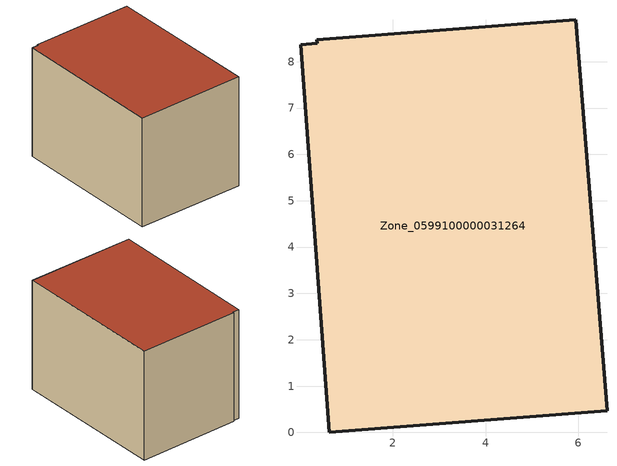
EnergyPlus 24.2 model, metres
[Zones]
Zone_0599100000031264
 floor ground (C_G): 0.36,8.4 0.36,8.48 5.94,8.91 6.62,0.47 0.63,0 0.01,8.37 z0
 wall outside (C_F): 0.63,0 6.62,0.47 5.94,8.91 0.36,8.48 0.36,8.4 0.01,8.37 0.63,0 z0:6.15
 roof outside (C_R): 0.36,8.4 0.01,8.37 0.63,0 6.62,0.47 5.94,8.91 0.36,8.48 z6.15
[BUILDING]
Pand.0599100000031264: North Axis=0; Terrain=City; Loads Convergence Tolerance Value=0.04; Temperature Convergence Tolerance Value=0.4; Solar Distribution=FullExterior; Maximum Number of Warmup Days=25; Minimum Number of Warmup Days=1
[Site:Location]
Rotterdam.The.Hague.AP_ZH_NLD Design_Conditions: Latitude=51.96; Longitude=4.45; Time Zone=1; Elevation=-4.5
[SITE:GROUNDTEMPERATURE:BUILDINGSURFACE]
18, 18, 18, 18, 18, 18, 18, 18, 18, 18, 18, 18
[MATERIAL] Thermal Absorptance=0.9; Solar Absorptance=0.7; Visible Absorptance=0.7
Name | Roughness | Thickness | Conductivity | Density | Specific Heat
G.TC.1946-1964 | MediumSmooth | 0.15 | 1 | 540 | 1210
F.TC.1946-1964 | Rough | 0.3 | 0.857143 | 1920 | 840
R.TC.1946-1964 | MediumRough | 0.2 | 0.235294 | 1500 | 1000
[CONSTRUCTION]
C_G: G.TC.1946-1964
C_F: F.TC.1946-1964
C_R: R.TC.1946-1964
[ZONE]
Zone_0599100000031264: Type=1; Multiplier=1; Ceiling Height=Autocalculate; Volume=Autocalculate; Floor Area=autocalculate; Part of Total Floor Area=Yes
[ZONEINFILTRATION:DESIGNFLOWRATE]
Infil_Zone_0599100000031264: Zone or ZoneList or Space or SpaceList=Zone_0599100000031264; Schedule=AlwaysOn; Design Flow Rate Calculation Method=Flow/Area; Flow Rate per Floor Area=0.003; Constant Term Coefficient=1; Temperature Term Coefficient=0; Velocity Term Coefficient=0; Velocity Squared Term Coefficient=0
[HVACTEMPLATE:ZONE:IDEALLOADSAIRSYSTEM]
Zone_0599100000031264: Maximum Heating Supply Air Temperature=50; Minimum Cooling Supply Air Temperature=13; Maximum Heating Supply Air Humidity Ratio=0.0156; Minimum Cooling Supply Air Humidity Ratio=0.0077; Heating Limit=NoLimit; Cooling Limit=NoLimit; Dehumidification Control Type=ConstantSensibleHeatRatio; Cooling Sensible Heat Ratio=0.7; Dehumidification Setpoint=60; Humidification Control Type=None; Humidification Setpoint=30; Outdoor Air Method=None; Outdoor Air Flow Rate per Person=0.00944; Outdoor Air Flow Rate per Zone Floor Area=0; Outdoor Air Flow Rate per Zone=0; Demand Controlled Ventilation Type=None; Outdoor Air Economizer Type=NoEconomizer; Heat Recovery Type=None; Sensible Heat Recovery Effectiveness=0.7; Latent Heat Recovery Effectiveness=0.65
[ZONECONTROL:THERMOSTAT]
ThermostatControl_Zone_0599100000031264: Zone or ZoneList=Zone_0599100000031264; Control Type Schedule=DualSetpointControlType; Control 1=Thermostat_Zone_0599100000031264; Temperature Difference Between Cutout And Setpoint=0
[THERMOSTATSETPOINT:DUALSETPOINT]
Thermostat_Zone_0599100000031264: Heating Setpoint Temperature Schedule=HeatingSetpoint_Zone_0599100000031264; Cooling Setpoint Temperature Schedule=CoolingSetpoint_Zone_0599100000031264
[SCHEDULE:COMPACT]
HeatingSetpoint_Zone_0599100000031264: Through: 12/31, For: AllDays, Until: 24:00, 21
CoolingSetpoint_Zone_0599100000031264: Through: 12/31, For: AllDays, Until: 24:00, 24
DualSetpointControlType: Through: 12/31, For: AllDays, Until: 24:00, 4
AlwaysOn: Through: 12/31, For: AllDays, Until: 24:00, 1
